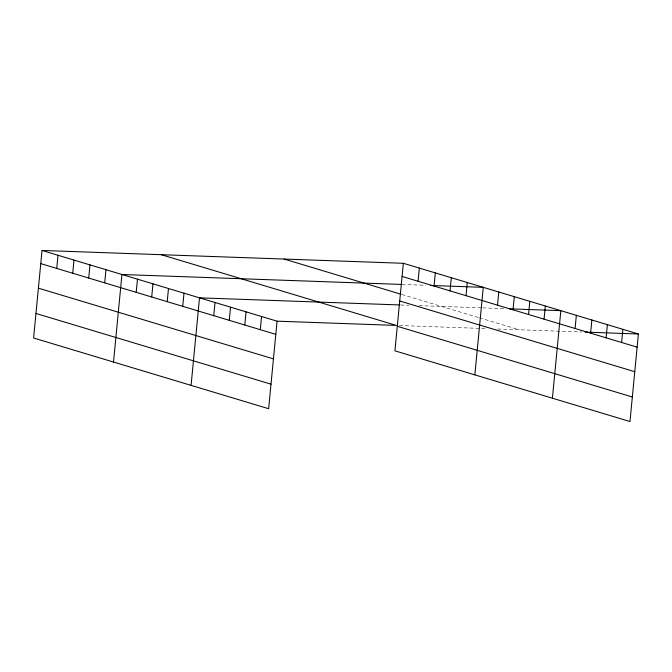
<?xml version="1.0" encoding="UTF-8"?>
<svg xmlns="http://www.w3.org/2000/svg" width="672" height="672" viewBox="0 0 672 672"><rect width="100%" height="100%" fill="white"/><g stroke="black" fill="none" stroke-linecap="round" stroke-linejoin="round"><path stroke-width="0.5" stroke-dasharray="3.36 2.52" d="M402.066 284.449L425.704 285.289M400.646 304.979L408.836 305.273M419.076 305.634L481.69 307.86M482.714 307.894L505.327 308.7M399.386 325.517L487.427 328.642M497.666 329.003L581.868 331.993M401.848 294.479L478.439 317.52M479.413 317.814L519.162 329.767"/><path stroke-width="1.01" d="M42.025 250.463L33.6 337.999L268.649 408.71L277.074 321.174L42.025 250.463L403.351 263.29L638.4 334.001L629.975 421.537L394.926 350.826L403.351 263.29M56.742 268.439L58.01 255.276M72.727 273.244L73.996 260.081M88.712 278.048L89.981 264.886M104.698 282.862L105.958 269.699M113.518 362.04L121.943 274.504L401.033 284.416M136.189 292.337L137.458 279.174M151.704 296.999L152.972 283.836M167.219 301.669L168.487 288.506M182.725 306.34L183.994 293.177M191.083 385.375L199.508 297.839L399.622 304.945M213.755 315.672L215.023 302.509M229.27 320.334L230.538 307.171M244.784 325.004L246.044 311.842M260.291 329.666L261.559 316.504M418.068 281.266L419.336 268.103M434.053 286.07L435.322 272.908M450.038 290.884L451.307 277.721M466.015 295.688L467.284 282.526M474.844 374.867L483.269 287.339L430.844 285.474M497.515 305.164L498.784 292.001M513.03 309.834L514.298 296.671M528.545 314.496L529.805 301.333M544.051 319.166L545.32 306.004M552.409 398.202L560.834 310.666L509.443 308.843M575.081 328.499L576.349 315.336M590.596 333.161L591.864 320.006M606.11 337.831L607.37 324.668M621.617 342.502L622.885 329.339M277.074 321.174L396.312 325.408L161.263 254.696M584.951 332.102L638.4 334.001M402.083 276.452L637.132 347.164M284.113 259.056L400.873 294.185M399.722 300.997L634.771 371.708M397.286 326.281L632.335 396.992M40.765 263.626L275.806 334.337M38.396 288.17L273.445 358.882M35.96 313.454L271.009 384.166"/></g></svg>
